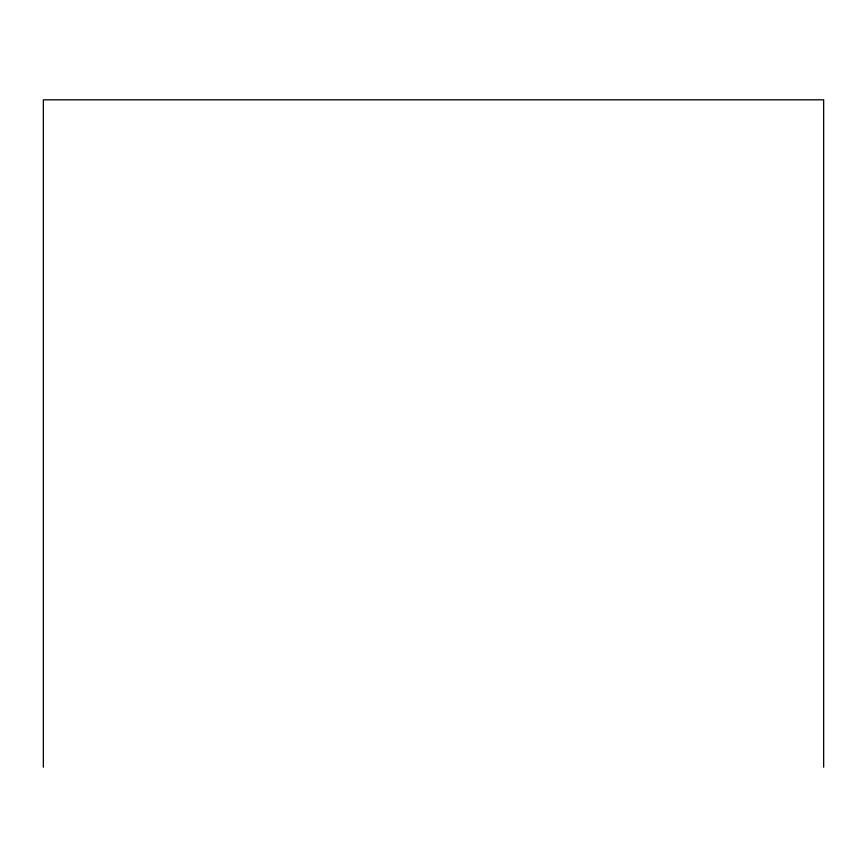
<?xml version="1.0" encoding="UTF-8"?>
<svg xmlns="http://www.w3.org/2000/svg" width="867" height="867" viewBox="0 0 867 867"><rect width="100%" height="100%" fill="white"/><g stroke="black" fill="none" stroke-linecap="round" stroke-linejoin="round"><path stroke-width="1.3" d="M823.65 767.187L823.65 99.813L43.35 99.813L43.35 767.187"/></g></svg>
